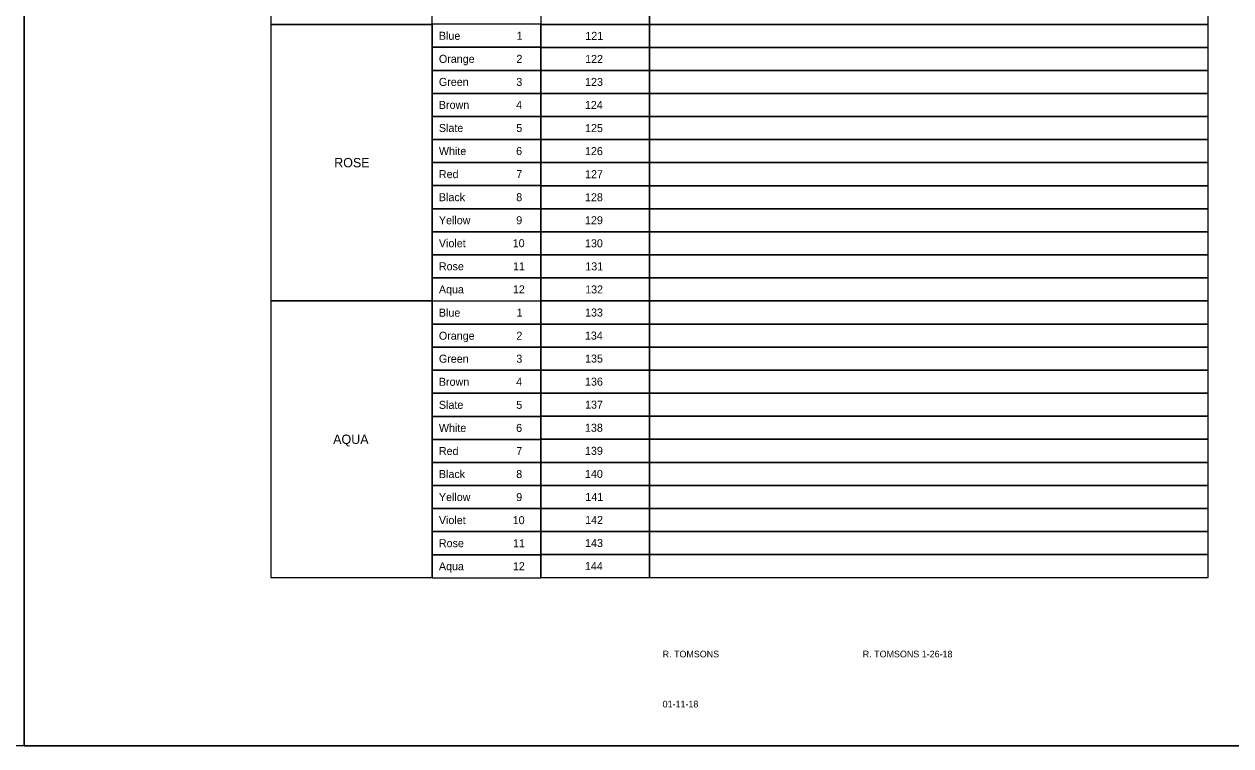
# Model space of a CAD drawing. Extents: x 2262621.53 to 2262627.19, y -3123851.14 to -3123849.31.
# Drawn here: x 2262624.36 to 2262625.867, y -3123851.143 to -3123850.242 of the extents above; entities that cross this region are included whole.
import ezdxf

# ---------------------------------------------------------------- set-up
doc = ezdxf.new("R2010")
doc.units = 0
for name, color, linetype in [('SH_General_Details', 7, 'Continuous'), ('SH_Named_Boundary', 7, 'Continuous'), ('SH_Printer_Plotting_Border', 7, 'Continuous')]:
    doc.layers.add(name, color=color, linetype=linetype)

msp = doc.modelspace()

# ---------------------------------------------------------------- linework, layer by layer
at = {"layer": 'SH_General_Details'}
for points in [[(2262624.6677, -3123850.242), (2262624.8692, -3123850.242), (2262624.8692, -3123849.8966), (2262624.6677, -3123849.8966)], [(2262625.005, -3123850.242), (2262625.1408, -3123850.242), (2262625.1408, -3123850.2132), (2262625.005, -3123850.2132)], [(2262625.1408, -3123850.242), (2262625.8387, -3123850.242), (2262625.8387, -3123850.2132), (2262625.1408, -3123850.2132)], [(2262624.6677, -3123850.5874), (2262624.8692, -3123850.5874), (2262624.8692, -3123850.242), (2262624.6677, -3123850.242)], [(2262624.8692, -3123850.2707), (2262625.005, -3123850.2707), (2262625.005, -3123850.2419), (2262624.8692, -3123850.2419)], [(2262625.005, -3123850.2708), (2262625.1408, -3123850.2708), (2262625.1408, -3123850.242), (2262625.005, -3123850.242)], [(2262625.1408, -3123850.2708), (2262625.8387, -3123850.2708), (2262625.8387, -3123850.242), (2262625.1408, -3123850.242)], [(2262624.8692, -3123850.2995), (2262625.005, -3123850.2995), (2262625.005, -3123850.2707), (2262624.8692, -3123850.2707)], [(2262625.005, -3123850.2996), (2262625.1408, -3123850.2996), (2262625.1408, -3123850.2708), (2262625.005, -3123850.2708)], [(2262625.1408, -3123850.2996), (2262625.8387, -3123850.2996), (2262625.8387, -3123850.2708), (2262625.1408, -3123850.2708)], [(2262624.8692, -3123850.3283), (2262625.005, -3123850.3283), (2262625.005, -3123850.2995), (2262624.8692, -3123850.2995)], [(2262625.005, -3123850.3283), (2262625.1408, -3123850.3283), (2262625.1408, -3123850.2996), (2262625.005, -3123850.2996)], [(2262625.1408, -3123850.3283), (2262625.8387, -3123850.3283), (2262625.8387, -3123850.2996), (2262625.1408, -3123850.2996)], [(2262624.8692, -3123850.357), (2262625.005, -3123850.357), (2262625.005, -3123850.3283), (2262624.8692, -3123850.3283)], [(2262625.005, -3123850.3571), (2262625.1408, -3123850.3571), (2262625.1408, -3123850.3283), (2262625.005, -3123850.3283)], [(2262625.1408, -3123850.3571), (2262625.8387, -3123850.3571), (2262625.8387, -3123850.3283), (2262625.1408, -3123850.3283)], [(2262624.8692, -3123850.3858), (2262625.005, -3123850.3858), (2262625.005, -3123850.357), (2262624.8692, -3123850.357)], [(2262625.005, -3123850.3859), (2262625.1408, -3123850.3859), (2262625.1408, -3123850.3571), (2262625.005, -3123850.3571)], [(2262625.1408, -3123850.3859), (2262625.8387, -3123850.3859), (2262625.8387, -3123850.3571), (2262625.1408, -3123850.3571)], [(2262624.8692, -3123850.4146), (2262625.005, -3123850.4146), (2262625.005, -3123850.3858), (2262624.8692, -3123850.3858)], [(2262625.005, -3123850.4147), (2262625.1408, -3123850.4147), (2262625.1408, -3123850.3859), (2262625.005, -3123850.3859)], [(2262625.1408, -3123850.4147), (2262625.8387, -3123850.4147), (2262625.8387, -3123850.3859), (2262625.1408, -3123850.3859)], [(2262624.8692, -3123850.4434), (2262625.005, -3123850.4434), (2262625.005, -3123850.4146), (2262624.8692, -3123850.4146)], [(2262625.005, -3123850.4435), (2262625.1408, -3123850.4435), (2262625.1408, -3123850.4147), (2262625.005, -3123850.4147)], [(2262625.1408, -3123850.4435), (2262625.8387, -3123850.4435), (2262625.8387, -3123850.4147), (2262625.1408, -3123850.4147)], [(2262624.8692, -3123850.4722), (2262625.005, -3123850.4722), (2262625.005, -3123850.4434), (2262624.8692, -3123850.4434)], [(2262625.005, -3123850.4723), (2262625.1408, -3123850.4723), (2262625.1408, -3123850.4435), (2262625.005, -3123850.4435)], [(2262625.1408, -3123850.4723), (2262625.8387, -3123850.4723), (2262625.8387, -3123850.4435), (2262625.1408, -3123850.4435)], [(2262624.8692, -3123850.501), (2262625.005, -3123850.501), (2262625.005, -3123850.4722), (2262624.8692, -3123850.4722)], [(2262625.005, -3123850.501), (2262625.1408, -3123850.501), (2262625.1408, -3123850.4723), (2262625.005, -3123850.4723)], [(2262625.1408, -3123850.501), (2262625.8387, -3123850.501), (2262625.8387, -3123850.4723), (2262625.1408, -3123850.4723)], [(2262624.8692, -3123850.5297), (2262625.005, -3123850.5297), (2262625.005, -3123850.501), (2262624.8692, -3123850.501)], [(2262625.005, -3123850.5298), (2262625.1408, -3123850.5298), (2262625.1408, -3123850.501), (2262625.005, -3123850.501)], [(2262625.1408, -3123850.5298), (2262625.8387, -3123850.5298), (2262625.8387, -3123850.501), (2262625.1408, -3123850.501)], [(2262624.8692, -3123850.5585), (2262625.005, -3123850.5585), (2262625.005, -3123850.5297), (2262624.8692, -3123850.5297)], [(2262625.005, -3123850.5586), (2262625.1408, -3123850.5586), (2262625.1408, -3123850.5298), (2262625.005, -3123850.5298)], [(2262625.1408, -3123850.5586), (2262625.8387, -3123850.5586), (2262625.8387, -3123850.5298), (2262625.1408, -3123850.5298)], [(2262624.8692, -3123850.5873), (2262625.005, -3123850.5873), (2262625.005, -3123850.5585), (2262624.8692, -3123850.5585)], [(2262625.005, -3123850.5874), (2262625.1408, -3123850.5874), (2262625.1408, -3123850.5586), (2262625.005, -3123850.5586)], [(2262625.1408, -3123850.5874), (2262625.8387, -3123850.5874), (2262625.8387, -3123850.5586), (2262625.1408, -3123850.5586)], [(2262624.6677, -3123850.9328), (2262624.8692, -3123850.9328), (2262624.8692, -3123850.5874), (2262624.6677, -3123850.5874)], [(2262624.8692, -3123850.6164), (2262625.005, -3123850.6164), (2262625.005, -3123850.5876), (2262624.8692, -3123850.5876)], [(2262625.005, -3123850.6162), (2262625.1408, -3123850.6162), (2262625.1408, -3123850.5874), (2262625.005, -3123850.5874)], [(2262625.1408, -3123850.6162), (2262625.8387, -3123850.6162), (2262625.8387, -3123850.5874), (2262625.1408, -3123850.5874)], [(2262624.8692, -3123850.6451), (2262625.005, -3123850.6451), (2262625.005, -3123850.6164), (2262624.8692, -3123850.6164)], [(2262625.005, -3123850.645), (2262625.1408, -3123850.645), (2262625.1408, -3123850.6162), (2262625.005, -3123850.6162)], [(2262625.1408, -3123850.645), (2262625.8387, -3123850.645), (2262625.8387, -3123850.6162), (2262625.1408, -3123850.6162)], [(2262624.8692, -3123850.6739), (2262625.005, -3123850.6739), (2262625.005, -3123850.6451), (2262624.8692, -3123850.6451)], [(2262625.005, -3123850.6737), (2262625.1408, -3123850.6737), (2262625.1408, -3123850.645), (2262625.005, -3123850.645)], [(2262625.1408, -3123850.6737), (2262625.8387, -3123850.6737), (2262625.8387, -3123850.645), (2262625.1408, -3123850.645)], [(2262624.8692, -3123850.7027), (2262625.005, -3123850.7027), (2262625.005, -3123850.6739), (2262624.8692, -3123850.6739)], [(2262625.005, -3123850.7025), (2262625.1408, -3123850.7025), (2262625.1408, -3123850.6737), (2262625.005, -3123850.6737)], [(2262625.1408, -3123850.7025), (2262625.8387, -3123850.7025), (2262625.8387, -3123850.6737), (2262625.1408, -3123850.6737)], [(2262624.8692, -3123850.7315), (2262625.005, -3123850.7315), (2262625.005, -3123850.7027), (2262624.8692, -3123850.7027)], [(2262625.005, -3123850.7313), (2262625.1408, -3123850.7313), (2262625.1408, -3123850.7025), (2262625.005, -3123850.7025)], [(2262625.1408, -3123850.7313), (2262625.8387, -3123850.7313), (2262625.8387, -3123850.7025), (2262625.1408, -3123850.7025)], [(2262624.8692, -3123850.7603), (2262625.005, -3123850.7603), (2262625.005, -3123850.7315), (2262624.8692, -3123850.7315)], [(2262625.005, -3123850.7601), (2262625.1408, -3123850.7601), (2262625.1408, -3123850.7313), (2262625.005, -3123850.7313)], [(2262625.1408, -3123850.7601), (2262625.8387, -3123850.7601), (2262625.8387, -3123850.7313), (2262625.1408, -3123850.7313)], [(2262624.8692, -3123850.7891), (2262625.005, -3123850.7891), (2262625.005, -3123850.7603), (2262624.8692, -3123850.7603)], [(2262625.005, -3123850.7889), (2262625.1408, -3123850.7889), (2262625.1408, -3123850.7601), (2262625.005, -3123850.7601)], [(2262625.1408, -3123850.7889), (2262625.8387, -3123850.7889), (2262625.8387, -3123850.7601), (2262625.1408, -3123850.7601)], [(2262624.8692, -3123850.8179), (2262625.005, -3123850.8179), (2262625.005, -3123850.7891), (2262624.8692, -3123850.7891)], [(2262625.005, -3123850.8177), (2262625.1408, -3123850.8177), (2262625.1408, -3123850.7889), (2262625.005, -3123850.7889)], [(2262625.1408, -3123850.8177), (2262625.8387, -3123850.8177), (2262625.8387, -3123850.7889), (2262625.1408, -3123850.7889)], [(2262624.8692, -3123850.8466), (2262625.005, -3123850.8466), (2262625.005, -3123850.8179), (2262624.8692, -3123850.8179)], [(2262625.005, -3123850.8464), (2262625.1408, -3123850.8464), (2262625.1408, -3123850.8177), (2262625.005, -3123850.8177)], [(2262625.1408, -3123850.8464), (2262625.8387, -3123850.8464), (2262625.8387, -3123850.8177), (2262625.1408, -3123850.8177)], [(2262624.8692, -3123850.8754), (2262625.005, -3123850.8754), (2262625.005, -3123850.8466), (2262624.8692, -3123850.8466)], [(2262625.005, -3123850.8752), (2262625.1408, -3123850.8752), (2262625.1408, -3123850.8464), (2262625.005, -3123850.8464)], [(2262625.1408, -3123850.8752), (2262625.8387, -3123850.8752), (2262625.8387, -3123850.8464), (2262625.1408, -3123850.8464)], [(2262624.8692, -3123850.9042), (2262625.005, -3123850.9042), (2262625.005, -3123850.8754), (2262624.8692, -3123850.8754)], [(2262625.005, -3123850.904), (2262625.1408, -3123850.904), (2262625.1408, -3123850.8752), (2262625.005, -3123850.8752)], [(2262625.1408, -3123850.904), (2262625.8387, -3123850.904), (2262625.8387, -3123850.8752), (2262625.1408, -3123850.8752)], [(2262624.8692, -3123850.933), (2262625.005, -3123850.933), (2262625.005, -3123850.9042), (2262624.8692, -3123850.9042)], [(2262625.005, -3123850.9328), (2262625.1408, -3123850.9328), (2262625.1408, -3123850.904), (2262625.005, -3123850.904)], [(2262625.1408, -3123850.9328), (2262625.8387, -3123850.9328), (2262625.8387, -3123850.904), (2262625.1408, -3123850.904)]]:
    msp.add_lwpolyline(points, close=True, dxfattribs=at)
at = {"layer": 'SH_Named_Boundary'}
msp.add_lwpolyline([(2262624.3596, -3123851.1429), (2262627.1929, -3123851.1429), (2262627.1929, -3123849.3095), (2262624.3596, -3123849.3095)], close=True, dxfattribs=at)
at = {"layer": 'SH_Printer_Plotting_Border'}
for points in [[(2262621.5262, -3123849.3095), (2262624.3596, -3123849.3095), (2262624.3596, -3123851.1429), (2262621.5262, -3123851.1429)], [(2262624.3596, -3123849.3095), (2262627.1929, -3123849.3095), (2262627.1929, -3123851.1429), (2262624.3596, -3123851.1429)]]:
    msp.add_lwpolyline(points, close=True, dxfattribs=at)

# ---------------------------------------------------------------- texts
at = {"layer": 'SH_General_Details'}
for s, height, p in [('Blue', 0.01, (2262624.8777, -3123850.2613)), ('1', 0.01, (2262624.9747, -3123850.2613)), ('121', 0.01, (2262625.0606, -3123850.2614)), ('Orange', 0.01, (2262624.8777, -3123850.2901)), ('2', 0.01, (2262624.9745, -3123850.2901)), ('122', 0.01, (2262625.0604, -3123850.2902)), ('Green', 0.01, (2262624.8777, -3123850.3189)), ('3', 0.01, (2262624.9744, -3123850.3189)), ('123', 0.01, (2262625.0603, -3123850.3189)), ('Brown', 0.01, (2262624.8777, -3123850.3476)), ('4', 0.01, (2262624.9742, -3123850.3476)), ('124', 0.01, (2262625.0601, -3123850.3477)), ('Slate', 0.01, (2262624.8777, -3123850.3764)), ('5', 0.01, (2262624.9744, -3123850.3764)), ('125', 0.01, (2262625.0603, -3123850.3765)), ('White', 0.01, (2262624.8777, -3123850.4052)), ('6', 0.01, (2262624.9742, -3123850.4052)), ('126', 0.01, (2262625.0602, -3123850.4053)), ('ROSE', 0.01167, (2262624.7469, -3123850.4205)), ('Red', 0.01, (2262624.8777, -3123850.434)), ('7', 0.01, (2262624.9744, -3123850.434)), ('127', 0.01, (2262625.0603, -3123850.4341)), ('Black', 0.01, (2262624.8777, -3123850.4628)), ('8', 0.01, (2262624.9743, -3123850.4628)), ('128', 0.01, (2262625.0602, -3123850.4629)), ('Yellow', 0.01, (2262624.8777, -3123850.4916)), ('9', 0.01, (2262624.9743, -3123850.4916)), ('129', 0.01, (2262625.0602, -3123850.4916)), ('Violet', 0.01, (2262624.8777, -3123850.5203)), ('10', 0.01, (2262624.9699, -3123850.5203)), ('130', 0.01, (2262625.0602, -3123850.5204)), ('Rose', 0.01, (2262624.8777, -3123850.5491)), ('11', 0.01, (2262624.9703, -3123850.5491)), ('131', 0.01, (2262625.0606, -3123850.5492)), ('Aqua', 0.01, (2262624.8777, -3123850.5779)), ('12', 0.01, (2262624.9701, -3123850.5779)), ('132', 0.01, (2262625.0604, -3123850.578)), ('Blue', 0.01, (2262624.8777, -3123850.607)), ('1', 0.01, (2262624.9747, -3123850.607)), ('133', 0.01, (2262625.0603, -3123850.6068)), ('Orange', 0.01, (2262624.8777, -3123850.6358)), ('2', 0.01, (2262624.9745, -3123850.6358)), ('134', 0.01, (2262625.0601, -3123850.6356)), ('135', 0.01, (2262625.0603, -3123850.6643)), ('Green', 0.01, (2262624.8777, -3123850.6645)), ('3', 0.01, (2262624.9744, -3123850.6645)), ('Brown', 0.01, (2262624.8777, -3123850.6933)), ('4', 0.01, (2262624.9742, -3123850.6933)), ('136', 0.01, (2262625.0602, -3123850.6931)), ('Slate', 0.01, (2262624.8777, -3123850.7221)), ('5', 0.01, (2262624.9744, -3123850.7221)), ('137', 0.01, (2262625.0603, -3123850.7219)), ('White', 0.01, (2262624.8777, -3123850.7509)), ('6', 0.01, (2262624.9742, -3123850.7509)), ('138', 0.01, (2262625.0602, -3123850.7507)), ('AQUA', 0.01167, (2262624.7456, -3123850.7659)), ('Red', 0.01, (2262624.8777, -3123850.7797)), ('7', 0.01, (2262624.9744, -3123850.7797)), ('139', 0.01, (2262625.0602, -3123850.7795)), ('Black', 0.01, (2262624.8777, -3123850.8085)), ('8', 0.01, (2262624.9743, -3123850.8085)), ('140', 0.01, (2262625.0602, -3123850.8083)), ('Yellow', 0.01, (2262624.8777, -3123850.8372)), ('9', 0.01, (2262624.9743, -3123850.8372)), ('141', 0.01, (2262625.0606, -3123850.8371)), ('Violet', 0.01, (2262624.8777, -3123850.866)), ('10', 0.01, (2262624.9699, -3123850.866)), ('142', 0.01, (2262625.0604, -3123850.8658)), ('Rose', 0.01, (2262624.8777, -3123850.8948)), ('11', 0.01, (2262624.9703, -3123850.8948)), ('143', 0.01, (2262625.0603, -3123850.8946)), ('Aqua', 0.01, (2262624.8777, -3123850.9236)), ('12', 0.01, (2262624.9701, -3123850.9236)), ('144', 0.01, (2262625.0601, -3123850.9234)), ('R. TOMSONS', 0.00833, (2262625.1572, -3123851.0324)), ('R. TOMSONS 1-26-18', 0.008333, (2262625.4072, -3123851.0324)), ('01-11-18', 0.00833, (2262625.1572, -3123851.0949))]:
    msp.add_text(s, height=height, dxfattribs=at).set_placement(p)

doc.saveas('drawing.dxf')
